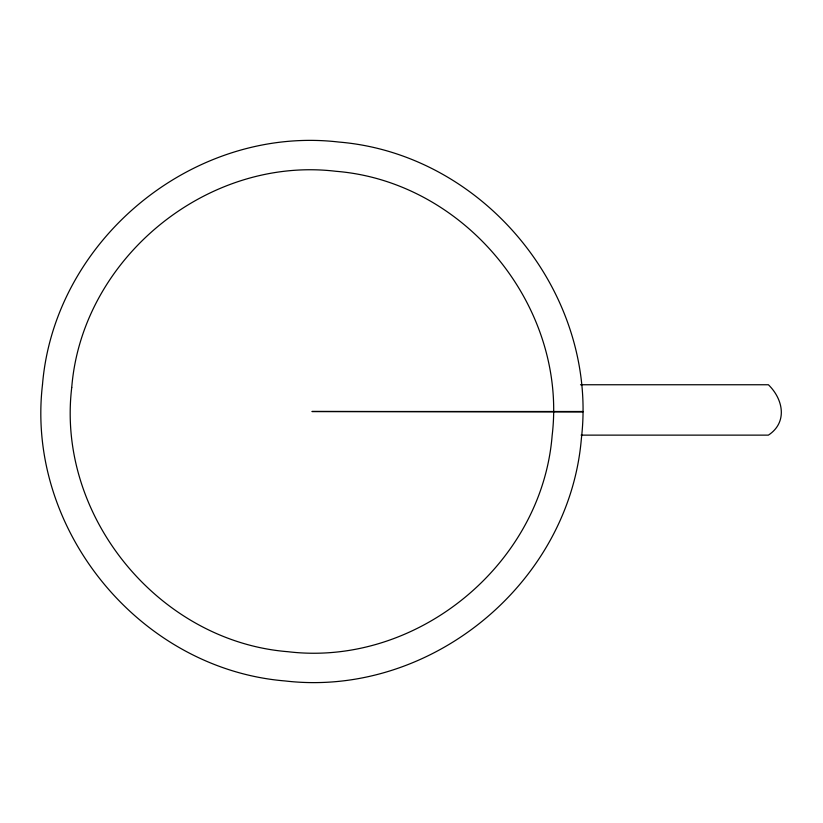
<?xml version="1.0" encoding="UTF-8"?>
<svg xmlns="http://www.w3.org/2000/svg" width="823" height="823" viewBox="0 0 823 823"><rect width="100%" height="100%" fill="white"/><g stroke="black" fill="none" stroke-linecap="round" stroke-linejoin="round"><path stroke-width="1.23" d="M580.493 384.752L768.394 384.752C783.403 399.32 787.724 422.456 768.394 435.13L581.089 435.13M582.879 411.5L311.938 411.5L582.879 411.942M42.498 384.536C25.503 529.384 139.632 668.893 284.974 680.94C429.822 697.935 569.321 583.826 581.388 438.484C598.383 293.616 484.253 154.096 338.891 142.05C194.043 125.065 54.544 239.195 42.498 384.536M71.735 387.468C56.273 516.093 158.757 641.374 287.896 651.703C416.531 667.175 541.801 564.701 552.14 435.552C567.623 306.907 465.129 181.616 335.969 171.297C207.334 155.835 82.063 258.319 71.735 387.468"/></g></svg>
